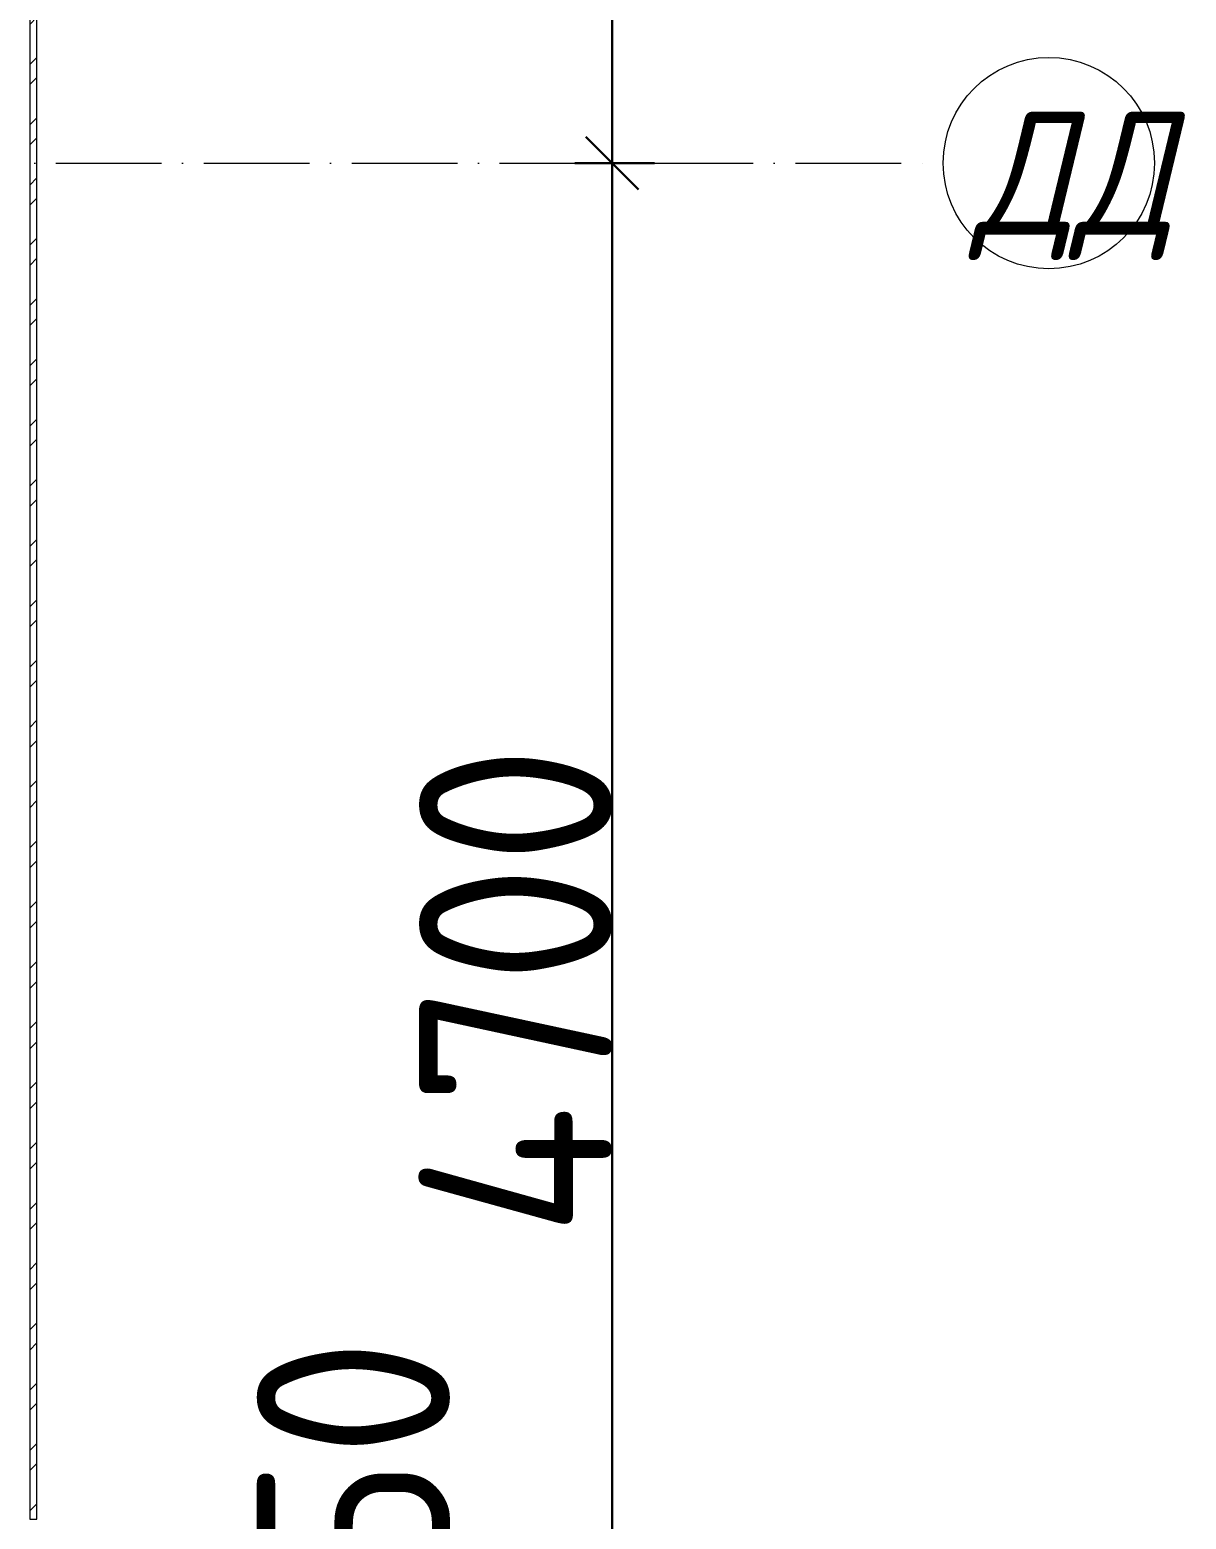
# Model space of a CAD drawing. Header units: millimetres. Extents: x 35697 to 388678, y -91946 to 171347.
# Drawn here: x 385251 to 388535, y -38782 to -34554 of the extents above; entities that cross this region are included whole.
import ezdxf

# ---------------------------------------------------------------- set-up
doc = ezdxf.new("R2010")
doc.units = ezdxf.units.MM
doc.linetypes.add('50_200_ШТРИХ_1Т_ш5_п1_п1_', pattern=[700, 500, -100, 0, -100])
for name, color, linetype, lineweight in [('A-____-____-DIMS', 7, 'Continuous', 9), ('A-WALL-____-PATT-1', 7, 'Continuous', 9), ('A-WALL-FNSH-MCUT-1', 7, 'Continuous', 9), ('S-GRID-____-IDEN', 7, 'Continuous', 9), ('S-GRID-____-OTLN-1', 7, '50_200_ШТРИХ_1Т_ш5_п1_п1_', 9), ('стяжа', 7, 'Continuous', 30)]:
    doc.layers.add(name, color=color, linetype=linetype, lineweight=lineweight)
doc.styles.add('ISOCPEUR_I_9', font='isocpeui.ttf', dxfattribs={"width": 0.9, "height": 250})
doc.styles.add('СПДС', font='isocpeur.ttf', dxfattribs={"width": 0.9})
doc.dimstyles.new('ISO-2_5_0_9К_БОЛЬШОЙ_ОСИ', dxfattribs={"dimscale": 304.8, "dimtxt": 248.995294, "dimasz": 0.492126, "dimexe": 0.393701, "dimexo": 0, "dimgap": 0, "dimtad": 1, "dimdec": 0, "dimzin": 0, "dimdsep": 46, "dimtxsty": 'ISOCPEUR_I_9', "dimblk1": 'OBLIQUE', "dimblk2": 'OBLIQUE', "dimsah": 1, "dimcen": 0.09, "dimdle": 0.393701, "dimazin": 0, "dimtfac": 1, "dimtdec": 4, "dimtix": 1, "dimtmove": 0, "dimatfit": 3, "dimfxl": 1, "dimtvp": 1, "dimtolj": 1, "dimtzin": 0, "dimarcsym": 2})
doc.dimstyles.new('ISO-2_5_0_9К_БОЛЬШОЙ_ОСИ_1', dxfattribs={"dimscale": 304.8, "dimtxt": 248.995294, "dimasz": 0.492126, "dimexe": 0.393701, "dimexo": 0, "dimgap": 0, "dimtad": 1, "dimdec": 0, "dimzin": 0, "dimdsep": 46, "dimtxsty": 'ISOCPEUR_I_9', "dimblk1": 'OBLIQUE', "dimblk2": 'OBLIQUE', "dimsah": 1, "dimcen": 0.09, "dimdle": 0.393701, "dimazin": 0, "dimtfac": 1, "dimtdec": 4, "dimtix": 1, "dimtmove": 1, "dimatfit": 3, "dimfxl": 1, "dimtvp": 1, "dimtolj": 1, "dimtzin": 0, "dimarcsym": 2})

# ---------------------------------------------------------------- blocks, each defined once
blk = doc.blocks.new('Ось сетки - Круг_Ø6_00__ISO-2_5_0_9K_-25732049-АР1_План отверстий 3 этажа в осях 1-64_Ю-ЯЯ')
at = {"layer": 'S-GRID-____-IDEN'}
blk.add_circle((0, 0), 3, dxfattribs=at)
blk = doc.blocks.new('_Oblique')
at = {"color": 0, "linetype": 'ByBlock', "lineweight": -2}
blk.add_line((-0.5, -0.5), (0.5, 0.5), dxfattribs=at)
blk = doc.blocks.new('*D2076')
at = {"layer": 'A-____-____-DIMS', "color": 0, "lineweight": -2, "transparency": 16777216}
for p, q in [((386754.9, -39209.4), (386904.9, -39209.4)), ((386904.9, -39209.4), (386904.9, -39632.4)), ((386904.9, -40202.4), (386904.9, -39512.4)), ((386798.9, -39632.4), (387024.9, -39632.4)), ((386798.9, -40082.4), (387024.9, -40082.4))]:
    blk.add_line(p, q, dxfattribs=at)
at = {"layer": 'Defpoints', "color": 0, "transparency": 16777216}
for p in [(386798.9, -39632.4), (386904.9, -39632.4), (386798.9, -40082.4)]:
    blk.add_point(p, dxfattribs=at)
at = {"layer": 'A-____-____-DIMS', "color": 0, "lineweight": -2, "transparency": 16777216, "xscale": 150, "yscale": 150, "zscale": 150}
for p, rotation in [((386904.9, -39632.4), 90), ((386904.9, -40082.4), 270)]:
    blk.add_blockref('_Oblique', p, dxfattribs=dict(at, rotation=rotation))
at = {"layer": 'A-____-____-DIMS', "color": 0, "transparency": 16777216, "insert": (385895.4, -39337.4), "char_height": 548.64, "attachment_point": 1, "rotation": 90, "line_spacing_factor": 1.149209, "style": 'СПДС'}
blk.add_mtext('\\A1;450', dxfattribs=at)
blk = doc.blocks.new('*D2077')
at = {"layer": 'A-____-____-DIMS', "color": 0, "lineweight": -2, "transparency": 16777216}
for p, q in [((386904.9, -39752.4), (386904.9, -34812.4)), ((386798.9, -34932.4), (387024.9, -34932.4)), ((386798.9, -39632.4), (387024.9, -39632.4))]:
    blk.add_line(p, q, dxfattribs=at)
at = {"layer": 'Defpoints', "color": 0, "transparency": 16777216}
for p in [(386798.9, -34932.4), (386904.9, -34932.4), (386798.9, -39632.4)]:
    blk.add_point(p, dxfattribs=at)
at = {"layer": 'A-____-____-DIMS', "color": 0, "lineweight": -2, "transparency": 16777216, "xscale": 150, "yscale": 150, "zscale": 150}
for p, rotation in [((386904.9, -34932.4), 90), ((386904.9, -39632.4), 270)]:
    blk.add_blockref('_Oblique', p, dxfattribs=dict(at, rotation=rotation))
at = {"layer": 'A-____-____-DIMS', "color": 0, "transparency": 16777216, "insert": (386630.6, -37282.4), "char_height": 548.64, "attachment_point": 5, "rotation": 90, "style": 'СПДС'}
blk.add_mtext('\\A1;4700', dxfattribs=at)
blk = doc.blocks.new('*D2078')
at = {"layer": 'A-____-____-DIMS', "color": 0, "lineweight": -2, "transparency": 16777216}
for p, q in [((386904.9, -35052.4), (386904.9, -31462.4)), ((386798.9, -31582.4), (387024.9, -31582.4)), ((386798.9, -34932.4), (387024.9, -34932.4))]:
    blk.add_line(p, q, dxfattribs=at)
at = {"layer": 'Defpoints', "color": 0, "transparency": 16777216}
for p in [(386798.9, -31582.4), (386904.9, -31582.4), (386798.9, -34932.4)]:
    blk.add_point(p, dxfattribs=at)
at = {"layer": 'A-____-____-DIMS', "color": 0, "lineweight": -2, "transparency": 16777216, "xscale": 150, "yscale": 150, "zscale": 150}
for p, rotation in [((386904.9, -31582.4), 90), ((386904.9, -34932.4), 270)]:
    blk.add_blockref('_Oblique', p, dxfattribs=dict(at, rotation=rotation))
at = {"layer": 'A-____-____-DIMS', "color": 0, "transparency": 16777216, "insert": (386630.6, -33257.4), "char_height": 548.64, "attachment_point": 5, "rotation": 90, "style": 'СПДС'}
blk.add_mtext('\\A1;3350', dxfattribs=at)
blk = doc.blocks.new('*D2104')
at = {"layer": 'A-____-____-DIMS', "color": 0, "lineweight": -2, "transparency": 16777216}
for p, q in [((386754.9, -39209.4), (386904.9, -39209.4)), ((386904.9, -39209.4), (386904.9, -39632.4)), ((386904.9, -40202.4), (386904.9, -39512.4)), ((386798.9, -39632.4), (387024.9, -39632.4)), ((386798.9, -40082.4), (387024.9, -40082.4))]:
    blk.add_line(p, q, dxfattribs=at)
at = {"layer": 'Defpoints', "color": 0, "transparency": 16777216}
for p in [(386798.9, -39632.4), (386904.9, -39632.4), (386798.9, -40082.4)]:
    blk.add_point(p, dxfattribs=at)
at = {"layer": 'A-____-____-DIMS', "color": 0, "lineweight": -2, "transparency": 16777216, "xscale": 150, "yscale": 150, "zscale": 150}
for p, rotation in [((386904.9, -39632.4), 90), ((386904.9, -40082.4), 270)]:
    blk.add_blockref('_Oblique', p, dxfattribs=dict(at, rotation=rotation))
at = {"layer": 'A-____-____-DIMS', "color": 0, "transparency": 16777216, "insert": (385895.4, -39337.4), "char_height": 548.64, "attachment_point": 1, "rotation": 90, "line_spacing_factor": 1.149209, "style": 'СПДС'}
blk.add_mtext('\\A1;450', dxfattribs=at)
blk = doc.blocks.new('3эт')
at = {"layer": 'S-GRID-____-OTLN-1', "color": 251, "ltscale": 0.6, "true_color": 0x636466}
blk.add_line((352977.2, -34932.4), (387845.1, -34932.4), dxfattribs=at)
at = {"layer": 'S-GRID-____-IDEN', "xscale": 99.99999999999993, "yscale": 99.99999999999993, "zscale": 99.99999999999993, "rotation": 269.9999999999995}
blk.add_blockref('Ось сетки - Круг_Ø6_00__ISO-2_5_0_9K_-25732049-АР1_План отверстий 3 этажа в осях 1-64_Ю-ЯЯ', (388145.1, -34932.4), dxfattribs=at)
at = {"layer": 'S-GRID-____-IDEN', "insert": (387931, -34785.8), "char_height": 350, "width": 505.063, "attachment_point": 1, "style": 'ISOCPEUR_I_9'}
blk.add_mtext('ДД', dxfattribs=at)
at = {"layer": 'A-____-____-DIMS'}
for base, p1, p2, override, picture, middle in [((386904.9, -31582.4), (386798.9, -34932.4), (386798.9, -31582.4), {"dimtxt": 1.8, "dimpost": '<>', "dimtxsty": 'СПДС', "dimfxl": 3350}, '*D2078', (386630.6, -33257.4)), ((386904.9, -34932.4), (386798.9, -39632.4), (386798.9, -34932.4), {"dimtxt": 1.8, "dimpost": '<>', "dimtxsty": 'СПДС', "dimfxl": 4700}, '*D2077', (386630.6, -37282.4))]:
    dim = blk.add_linear_dim(base=base, p1=p1, p2=p2, angle=90, dimstyle='ISO-2_5_0_9К_БОЛЬШОЙ_ОСИ', override=override, dxfattribs=at)
    dim.commit()
    dim.dimension.update_dxf_attribs({"geometry": picture, "text_midpoint": middle})
for picture in ['*D2076', '*D2104']:
    dim = blk.add_linear_dim(base=(386904.9, -39632.4), p1=(386798.9, -40082.4), p2=(386798.9, -39632.4), angle=90, dimstyle='ISO-2_5_0_9К_БОЛЬШОЙ_ОСИ_1', override={"dimtxt": 1.8, "dimpost": '<>', "dimtxsty": 'СПДС', "dimfxl": 450}, dxfattribs=at)
    dim.commit()
    dim.dimension.update_dxf_attribs({"geometry": picture, "text_midpoint": (386745, -39209.4), "dimtype": 128, "text_rotation": 90})

msp = doc.modelspace()

# ---------------------------------------------------------------- hatches: boundary and pattern name
at = {"layer": 'A-WALL-____-PATT-1'}
h = msp.add_hatch(dxfattribs=at)
h.set_pattern_fill('FP_6', color=256, style=0, pattern_type=2)
h.set_pattern_definition([(45, (283770.71, -86863.46), (-85.53659, 85.53659), []), (45, (283827.73, -86863.46), (-85.53659, 85.53659), [])])
h.paths.add_polyline_path([(385270.7, -40047.4), (385270.7, -39782.4), (385250.7, -39782.4), (385250.7, -40047.4)], flags=0)
h.paths.add_polyline_path([(385250.7, -38782.4), (385270.7, -38782.4), (385270.7, -31082.4), (385250.7, -31082.4), (385250.7, -36097.9)], flags=0)

# ---------------------------------------------------------------- linework, layer by layer
at = {"layer": 'A-WALL-FNSH-MCUT-1'}
for p, q in [((385250.7, -31082.4), (385250.7, -38782.4)), ((385270.7, -38782.4), (385270.7, -31082.4)), ((385250.7, -38782.4), (385270.7, -38782.4))]:
    msp.add_line(p, q, dxfattribs=at)

# ---------------------------------------------------------------- block references
at = {"layer": 'стяжа'}
msp.add_blockref('3эт', (0, 0), dxfattribs=at)

doc.saveas('drawing.dxf')
